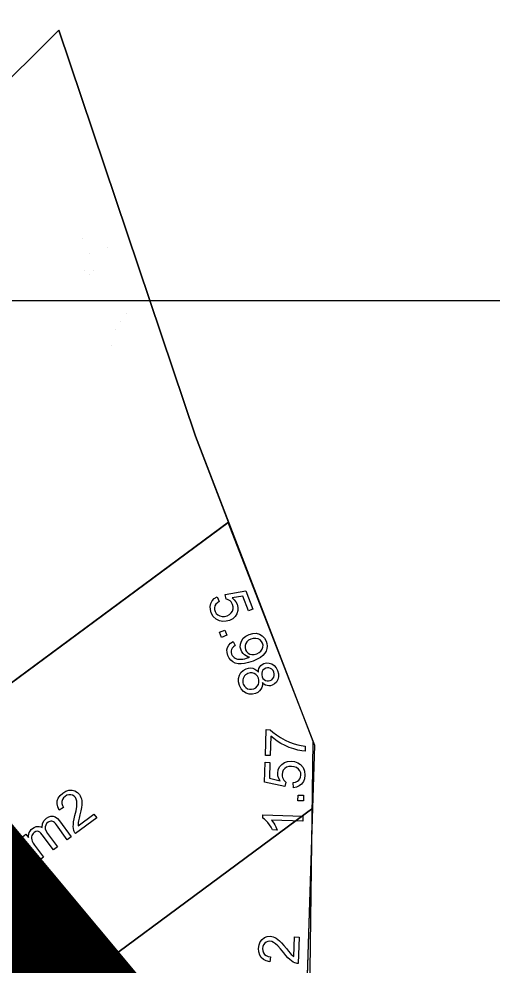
# Model space of a CAD drawing. Extents: x -5280327 to 29700, y -3925683 to 5564800.
# Drawn here: x 22648 to 23112, y 10197 to 11124 of the extents above; entities that cross this region are included whole.
import ezdxf

# ---------------------------------------------------------------- set-up
doc = ezdxf.new("R2010")
doc.units = 0
doc.linetypes.add('6', pattern=[2640.874023, 1320.437012, -1320.437012])
doc.layers.get('0').update_dxf_attribs({"linetype": 'CONTINUOUS'})
doc.layers.add('31_PREDIOS_TOTAL', color=7, linetype='CONTINUOUS')
doc.layers.add('LOTES', color=7, linetype='CONTINUOUS')

msp = doc.modelspace()

# ---------------------------------------------------------------- linework, layer by layer
at = {"color": 7, "linetype": '6', "const_width": 10343.08}
msp.add_lwpolyline([(0, 29405.62), (24528.32, 0)], dxfattribs=at)
msp.add_lwpolyline([(0, 29405.62), (24528.32, 0)], dxfattribs=at)
at = {"color": 7}
for points in [[(21516.53, 9968.51, 33050.6), (21996.07, 10433.28, 33050.6), (22334.38, 10762.19, 33050.6), (22686.79, 11112.61, 33050.6), (22820.54, 10715.27, 33050.6), (22935.45, 10416.91, 33050.6), (22929.18, 9943.44, 33050.6)], [(18722.23, 2788.53, 33030.86), (19098.3, 2197.94, 33030.86), (19556.14, 2521.45, 33030.86), (20189.64, 2982.03, 33030.86), (20652.15, 3355.2, 33030.86), (20930.45, 3577.46, 33030.86), (21189.96, 3805.95, 33030.86), (20805.44, 4355.76, 33030.86), (20779.55, 4415.95, 33030.86), (20799.33, 4489.43, 33030.86), (21142.34, 4964.97, 33030.86), (21651.22, 5592.52, 33030.86), (22126.06, 6189.91, 33030.86), (22856.18, 7079.67, 33030.86), (22774.56, 7470.11, 33030.86), (22780.59, 7770.15, 33030.86), (22783.68, 8211.55, 33030.86), (22849.99, 8761.66, 33030.86), (22890.09, 9444.59, 33030.86), (22922.17, 9932, 33030.86), (22937.37, 10412.64, 33030.86), (22852.51, 10630.94, 33030.86)], [(22142.17, 10105.49, 66061.73), (22850.55, 10629.49, 66061.73)], [(22289.78, 9873.67, 66061.73), (22935.43, 10351.26, 66061.73)]]:
    msp.add_polyline3d(points, dxfattribs=at)
at = {"layer": '31_PREDIOS_TOTAL', "color": 7, "const_width": 0.00153}
for points in [[(22701.95, 10905.65), (22700.39, 10910.2), (22729.35, 10920.19), (22729.35, 10920.19), (22727.89, 10921.04), (22726.35, 10922.11), (22724.74, 10923.42), (22724.74, 10923.42), (22723.19, 10924.8), (22721.85, 10926.13), (22720.74, 10927.39), (22725.13, 10928.91), (22725.13, 10928.91), (22727.25, 10926.91), (22729.46, 10925.19), (22731.77, 10923.74), (22731.77, 10923.74), (22734.05, 10922.6), (22736.16, 10921.83), (22738.12, 10921.41), (22739.13, 10918.48), (22701.95, 10905.65)], [(22715.75, 10897.35), (22717.93, 10893.02), (22717.93, 10893.02), (22715.82, 10891.57), (22714.27, 10890.04), (22713.28, 10888.43), (22713.28, 10888.43), (22712.8, 10886.76), (22712.76, 10885.04), (22713.16, 10883.26), (22713.16, 10883.26), (22714.1, 10881.32), (22715.47, 10879.77), (22717.25, 10878.61), (22717.25, 10878.61), (22719.27, 10877.93), (22721.36, 10877.83), (22723.52, 10878.3), (22723.52, 10878.3), (22725.4, 10879.21), (22726.89, 10880.48), (22727.98, 10882.13), (22727.98, 10882.13), (22728.59, 10884.01), (22728.67, 10885.97), (22728.21, 10888.03), (22728.21, 10888.03), (22727.84, 10888.94), (22727.3, 10889.95), (22726.6, 10891.07), (22730.77, 10891.94), (22730.77, 10891.94), (22730.84, 10891.64), (22730.9, 10891.39), (22730.97, 10891.19), (22730.97, 10891.19), (22731.78, 10889.37), (22732.89, 10887.81), (22734.29, 10886.48), (22734.29, 10886.48), (22735.93, 10885.6), (22737.75, 10885.37), (22739.76, 10885.77), (22739.76, 10885.77), (22741.27, 10886.5), (22742.45, 10887.54), (22743.32, 10888.89), (22743.32, 10888.89), (22743.8, 10890.44), (22743.85, 10892.09), (22743.45, 10893.83), (22743.45, 10893.83), (22742.69, 10895.43), (22741.63, 10896.72), (22740.26, 10897.67), (22740.26, 10897.67), (22738.61, 10898.26), (22736.68, 10898.45), (22734.48, 10898.22), (22733.72, 10903.04), (22733.72, 10903.04), (22736.81, 10903.23), (22739.6, 10902.78), (22742.11, 10901.7), (22742.11, 10901.7), (22744.24, 10900.05), (22745.92, 10897.89), (22747.16, 10895.22), (22747.16, 10895.22), (22747.69, 10893.2), (22747.9, 10891.19), (22747.78, 10889.19), (22747.78, 10889.19), (22747.35, 10887.29), (22746.62, 10885.58), (22745.58, 10884.06), (22745.58, 10884.06), (22744.31, 10882.78), (22742.87, 10881.78), (22741.27, 10881.06), (22741.27, 10881.06), (22739.67, 10880.67), (22738.07, 10880.6), (22736.46, 10880.84), (22736.46, 10880.84), (22734.89, 10881.42), (22733.41, 10882.33), (22732.01, 10883.58), (22732.01, 10883.58), (22732.02, 10881.31), (22731.56, 10879.25), (22730.63, 10877.39), (22730.63, 10877.39), (22729.25, 10875.79), (22727.47, 10874.49), (22725.28, 10873.51), (22725.28, 10873.51), (22722.08, 10872.85), (22718.93, 10873.08), (22715.84, 10874.21), (22715.84, 10874.21), (22713.08, 10876.13), (22710.93, 10878.72), (22709.39, 10881.99), (22709.39, 10881.99), (22708.65, 10885.16), (22708.69, 10888.2), (22709.5, 10891.08), (22709.5, 10891.08), (22710.99, 10893.66), (22713.07, 10895.75), (22715.75, 10897.35)], [(22716.78, 10862.69), (22721.96, 10864.48), (22723.74, 10859.3), (22718.57, 10857.51), (22716.78, 10862.69)], [(22739.12, 10857.17), (22739.12, 10857.17), (22743.26, 10858.44), (22746.94, 10859.2), (22750.15, 10859.47), (22750.15, 10859.47), (22752.98, 10859.27), (22755.5, 10858.65), (22757.71, 10857.59), (22757.71, 10857.59), (22759.58, 10856.07), (22761.08, 10854.09), (22762.2, 10851.63), (22762.2, 10851.63), (22762.72, 10849.68), (22762.92, 10847.8), (22762.8, 10845.99), (22762.8, 10845.99), (22762.37, 10844.26), (22761.65, 10842.62), (22760.62, 10841.08), (22760.62, 10841.08), (22759.32, 10839.62), (22757.75, 10838.22), (22755.91, 10836.88), (22755.91, 10836.88), (22753.66, 10835.59), (22750.84, 10834.3), (22747.45, 10833.03), (22747.45, 10833.03), (22743.33, 10831.78), (22739.67, 10831.01), (22736.47, 10830.74), (22736.47, 10830.74), (22733.64, 10830.93), (22731.12, 10831.55), (22728.9, 10832.61), (22728.9, 10832.61), (22727.02, 10834.12), (22725.52, 10836.11), (22724.39, 10838.58), (22724.39, 10838.58), (22723.67, 10842.04), (22723.99, 10845.29), (22725.33, 10848.32), (22725.33, 10848.32), (22728.35, 10851.64), (22732.95, 10854.59), (22739.12, 10857.17)], [(22740.73, 10852.5), (22735.41, 10850.4), (22731.61, 10848.29), (22729.33, 10846.18), (22729.33, 10846.18), (22728.18, 10844.07), (22727.78, 10841.97), (22728.13, 10839.87), (22728.13, 10839.87), (22729.15, 10838.01), (22730.76, 10836.61), (22732.98, 10835.65), (22732.98, 10835.65), (22736.08, 10835.4), (22740.37, 10836.08), (22745.84, 10837.7), (22745.84, 10837.7), (22751.17, 10839.81), (22754.97, 10841.92), (22757.25, 10844.03), (22757.25, 10844.03), (22758.39, 10846.14), (22758.78, 10848.26), (22758.42, 10850.38), (22758.42, 10850.38), (22757.45, 10852.23), (22755.99, 10853.59), (22754.04, 10854.47), (22754.04, 10854.47), (22750.7, 10854.77), (22746.26, 10854.12), (22740.73, 10852.5)], [(22749.04, 10828.41), (22749.04, 10828.41), (22753.19, 10829.67), (22756.87, 10830.44), (22760.08, 10830.71), (22760.08, 10830.71), (22762.9, 10830.51), (22765.42, 10829.88), (22767.64, 10828.82), (22767.64, 10828.82), (22769.51, 10827.31), (22771.01, 10825.32), (22772.12, 10822.87), (22772.12, 10822.87), (22772.65, 10820.91), (22772.85, 10819.03), (22772.73, 10817.22), (22772.73, 10817.22), (22772.3, 10815.5), (22771.57, 10813.86), (22770.55, 10812.32), (22770.55, 10812.32), (22769.25, 10810.85), (22767.68, 10809.45), (22765.84, 10808.12), (22765.84, 10808.12), (22763.58, 10806.82), (22760.76, 10805.54), (22757.37, 10804.27), (22757.37, 10804.27), (22753.26, 10803.01), (22749.6, 10802.25), (22746.39, 10801.97), (22746.39, 10801.97), (22743.57, 10802.16), (22741.05, 10802.79), (22738.83, 10803.84), (22738.83, 10803.84), (22736.95, 10805.36), (22735.44, 10807.35), (22734.32, 10809.82), (22734.32, 10809.82), (22733.6, 10813.28), (22733.91, 10816.52), (22735.25, 10819.55), (22735.25, 10819.55), (22738.28, 10822.87), (22742.88, 10825.83), (22749.04, 10828.41)], [(22750.66, 10823.74), (22745.34, 10821.64), (22741.54, 10819.53), (22739.26, 10817.42), (22739.26, 10817.42), (22738.11, 10815.3), (22737.71, 10813.2), (22738.06, 10811.11), (22738.06, 10811.11), (22739.07, 10809.25), (22740.69, 10807.84), (22742.9, 10806.89), (22742.9, 10806.89), (22746.01, 10806.63), (22750.29, 10807.32), (22755.76, 10808.94), (22755.76, 10808.94), (22761.09, 10811.04), (22764.9, 10813.15), (22767.17, 10815.26), (22767.17, 10815.26), (22768.31, 10817.38), (22768.7, 10819.5), (22768.34, 10821.62), (22768.34, 10821.62), (22767.38, 10823.46), (22765.92, 10824.82), (22763.97, 10825.7), (22763.97, 10825.7), (22760.62, 10826.01), (22756.19, 10825.35), (22750.66, 10823.74)]]:
    msp.add_lwpolyline(points, dxfattribs=at)
at = {"layer": '31_PREDIOS_TOTAL', "color": 7}
for points in [[(22841.63, 10558.19, 33030.86), (22843.86, 10553.64, 33030.86), (22843.86, 10553.64, 33030.86), (22841.95, 10552.32, 33030.86), (22840.54, 10550.85, 33030.86), (22839.63, 10549.21, 33030.86), (22839.63, 10549.21, 33030.86), (22839.2, 10547.48, 33030.86), (22839.22, 10545.72, 33030.86), (22839.69, 10543.94, 33030.86), (22839.69, 10543.94, 33030.86), (22840.75, 10542, 33030.86), (22842.28, 10540.49, 33030.86), (22844.26, 10539.41, 33030.86), (22844.26, 10539.41, 33030.86), (22846.55, 10538.87, 33030.86), (22848.99, 10538.96, 33030.86), (22851.6, 10539.69, 33030.86), (22851.6, 10539.69, 33030.86), (22853.89, 10540.85, 33030.86), (22855.62, 10542.35, 33030.86), (22856.82, 10544.19, 33030.86), (22856.82, 10544.19, 33030.86), (22857.43, 10546.25, 33030.86), (22857.44, 10548.42, 33030.86), (22856.84, 10550.69, 33030.86), (22856.84, 10550.69, 33030.86), (22856.19, 10552.05, 33030.86), (22855.35, 10553.22, 33030.86), (22854.34, 10554.22, 33030.86), (22854.34, 10554.22, 33030.86), (22853.2, 10555.02, 33030.86), (22851.99, 10555.6, 33030.86), (22850.72, 10555.97, 33030.86), (22849.63, 10560.39, 33030.86), (22869.76, 10564.14, 33030.86), (22876.81, 10545.99, 33030.86), (22872.53, 10544.32, 33030.86), (22866.87, 10558.89, 33030.86), (22856.29, 10557.04, 33030.86), (22856.29, 10557.04, 33030.86), (22858.43, 10555.31, 33030.86), (22860.09, 10553.31, 33030.86), (22861.26, 10551.04, 33030.86), (22861.26, 10551.04, 33030.86), (22862.07, 10547.87, 33030.86), (22862.01, 10544.75, 33030.86), (22861.09, 10541.68, 33030.86), (22861.09, 10541.68, 33030.86), (22859.38, 10538.92, 33030.86), (22856.97, 10536.72, 33030.86), (22853.85, 10535.08, 33030.86), (22853.85, 10535.08, 33030.86), (22850.57, 10534.18, 33030.86), (22847.34, 10534.03, 33030.86), (22844.16, 10534.64, 33030.86), (22844.16, 10534.64, 33030.86), (22840.68, 10536.31, 33030.86), (22837.96, 10538.93, 33030.86), (22836, 10542.51, 33030.86), (22836, 10542.51, 33030.86), (22835.1, 10545.75, 33030.86), (22834.98, 10548.82, 33030.86), (22835.63, 10551.72, 33030.86), (22835.63, 10551.72, 33030.86), (22836.99, 10554.32, 33030.86), (22838.99, 10556.48, 33030.86), (22841.63, 10558.19, 33030.86)], [(22844.07, 10523.6, 33030.86), (22849.17, 10525.59, 33030.86), (22851.16, 10520.48, 33030.86), (22846.05, 10518.5, 33030.86), (22844.07, 10523.6, 33030.86)], [(22857.3, 10514.56, 33030.86), (22859.37, 10510.4, 33030.86), (22859.37, 10510.4, 33030.86), (22857.72, 10509.21, 33030.86), (22856.52, 10507.94, 33030.86), (22855.78, 10506.6, 33030.86), (22855.78, 10506.6, 33030.86), (22855.46, 10505.18, 33030.86), (22855.51, 10503.68, 33030.86), (22855.95, 10502.11, 33030.86), (22855.95, 10502.11, 33030.86), (22856.57, 10500.83, 33030.86), (22857.35, 10499.74, 33030.86), (22858.3, 10498.85, 33030.86), (22858.3, 10498.85, 33030.86), (22859.38, 10498.15, 33030.86), (22860.56, 10497.63, 33030.86), (22861.82, 10497.28, 33030.86), (22861.82, 10497.28, 33030.86), (22863.24, 10497.11, 33030.86), (22864.88, 10497.11, 33030.86), (22866.74, 10497.27, 33030.86), (22866.74, 10497.27, 33030.86), (22868.69, 10497.6, 33030.86), (22870.6, 10498.09, 33030.86), (22872.48, 10498.73, 33030.86), (22872.48, 10498.73, 33030.86), (22872.71, 10498.82, 33030.86), (22873.01, 10498.95, 33030.86), (22873.37, 10499.1, 33030.86), (22873.37, 10499.1, 33030.86), (22871.64, 10499.59, 33030.86), (22870.01, 10500.36, 33030.86), (22868.47, 10501.43, 33030.86), (22868.47, 10501.43, 33030.86), (22867.11, 10502.73, 33030.86), (22866.01, 10504.24, 33030.86), (22865.17, 10505.95, 33030.86), (22865.17, 10505.95, 33030.86), (22864.43, 10508.96, 33030.86), (22864.53, 10511.94, 33030.86), (22865.48, 10514.9, 33030.86), (22865.48, 10514.9, 33030.86), (22867.23, 10517.58, 33030.86), (22869.71, 10519.75, 33030.86), (22872.93, 10521.4, 33030.86), (22872.93, 10521.4, 33030.86), (22876.53, 10522.39, 33030.86), (22879.93, 10522.45, 33030.86), (22883.14, 10521.6, 33030.86), (22883.14, 10521.6, 33030.86), (22885.94, 10519.97, 33030.86), (22888.13, 10517.67, 33030.86), (22889.71, 10514.72, 33030.86), (22889.71, 10514.72, 33030.86), (22890.4, 10512.33, 33030.86), (22890.6, 10509.91, 33030.86), (22890.33, 10507.46, 33030.86), (22890.33, 10507.46, 33030.86), (22889.57, 10505.08, 33030.86), (22888.33, 10502.88, 33030.86), (22886.6, 10500.85, 33030.86), (22886.6, 10500.85, 33030.86), (22884.22, 10498.94, 33030.86), (22880.99, 10497.1, 33030.86), (22876.93, 10495.33, 33030.86), (22876.93, 10495.33, 33030.86), (22872.51, 10493.81, 33030.86), (22868.6, 10492.87, 33030.86), (22865.19, 10492.52, 33030.86), (22865.19, 10492.52, 33030.86), (22862.19, 10492.7, 33030.86), (22859.5, 10493.39, 33030.86), (22857.13, 10494.58, 33030.86), (22857.13, 10494.58, 33030.86), (22855.1, 10496.23, 33030.86), (22853.47, 10498.29, 33030.86), (22852.22, 10500.77, 33030.86), (22852.22, 10500.77, 33030.86), (22851.45, 10503.56, 33030.86), (22851.33, 10506.2, 33030.86), (22851.88, 10508.7, 33030.86), (22851.88, 10508.7, 33030.86), (22853.07, 10510.96, 33030.86), (22854.88, 10512.92, 33030.86), (22857.3, 10514.56, 33030.86)], [(22880.54, 10502.47, 33030.86), (22882.85, 10503.63, 33030.86), (22884.63, 10505.1, 33030.86), (22885.87, 10506.9, 33030.86), (22885.87, 10506.9, 33030.86), (22886.56, 10508.85, 33030.86), (22886.68, 10510.79, 33030.86), (22886.22, 10512.73, 33030.86), (22886.22, 10512.73, 33030.86), (22885.2, 10514.53, 33030.86), (22883.72, 10515.95, 33030.86), (22881.75, 10516.98, 33030.86), (22881.75, 10516.98, 33030.86), (22879.49, 10517.52, 33030.86), (22877.09, 10517.44, 33030.86), (22874.57, 10516.74, 33030.86), (22874.57, 10516.74, 33030.86), (22872.48, 10515.66, 33030.86), (22870.86, 10514.22, 33030.86), (22869.72, 10512.43, 33030.86), (22869.72, 10512.43, 33030.86), (22869.1, 10510.45, 33030.86), (22869.04, 10508.44, 33030.86), (22869.56, 10506.39, 33030.86), (22869.56, 10506.39, 33030.86), (22870.56, 10504.54, 33030.86), (22871.95, 10503.11, 33030.86), (22873.73, 10502.12, 33030.86), (22873.73, 10502.12, 33030.86), (22875.8, 10501.65, 33030.86), (22878.07, 10501.76, 33030.86), (22880.54, 10502.47, 33030.86)], [(22882.1, 10484.38, 33030.86), (22882.1, 10484.38, 33030.86), (22882.22, 10486.38, 33030.86), (22882.65, 10488.14, 33030.86), (22883.41, 10489.65, 33030.86), (22883.41, 10489.65, 33030.86), (22884.46, 10490.92, 33030.86), (22885.8, 10491.95, 33030.86), (22887.42, 10492.76, 33030.86), (22887.42, 10492.76, 33030.86), (22890.05, 10493.41, 33030.86), (22892.66, 10493.33, 33030.86), (22895.23, 10492.5, 33030.86), (22895.23, 10492.5, 33030.86), (22897.56, 10490.96, 33030.86), (22899.45, 10488.77, 33030.86), (22900.9, 10485.93, 33030.86), (22900.9, 10485.93, 33030.86), (22901.75, 10482.83, 33030.86), (22901.82, 10479.91, 33030.86), (22901.12, 10477.16, 33030.86), (22901.12, 10477.16, 33030.86), (22899.76, 10474.77, 33030.86), (22897.89, 10472.92, 33030.86), (22895.49, 10471.62, 33030.86), (22895.49, 10471.62, 33030.86), (22893.81, 10471.13, 33030.86), (22892.17, 10471.01, 33030.86), (22890.55, 10471.23, 33030.86), (22890.55, 10471.23, 33030.86), (22888.99, 10471.82, 33030.86), (22887.5, 10472.79, 33030.86), (22886.08, 10474.15, 33030.86), (22886.08, 10474.15, 33030.86), (22886, 10471.74, 33030.86), (22885.48, 10469.58, 33030.86), (22884.53, 10467.66, 33030.86), (22884.53, 10467.66, 33030.86), (22883.18, 10466.01, 33030.86), (22881.46, 10464.67, 33030.86), (22879.39, 10463.64, 33030.86), (22879.39, 10463.64, 33030.86), (22876.29, 10462.86, 33030.86), (22873.24, 10462.94, 33030.86), (22870.23, 10463.89, 33030.86), (22870.23, 10463.89, 33030.86), (22867.51, 10465.64, 33030.86), (22865.32, 10468.13, 33030.86), (22863.66, 10471.37, 33030.86), (22863.66, 10471.37, 33030.86), (22862.7, 10474.87, 33030.86), (22862.64, 10478.19, 33030.86), (22863.47, 10481.33, 33030.86), (22863.47, 10481.33, 33030.86), (22865.06, 10484.06, 33030.86), (22867.29, 10486.2, 33030.86), (22870.16, 10487.74, 33030.86), (22870.16, 10487.74, 33030.86), (22872.48, 10488.41, 33030.86), (22874.71, 10488.58, 33030.86), (22876.83, 10488.25, 33030.86), (22876.83, 10488.25, 33030.86), (22878.79, 10487.43, 33030.86), (22880.55, 10486.15, 33030.86), (22882.1, 10484.38, 33030.86)], [(22889.35, 10488.23, 33030.86), (22887.8, 10487.42, 33030.86), (22886.6, 10486.31, 33030.86), (22885.76, 10484.92, 33030.86), (22885.76, 10484.92, 33030.86), (22885.32, 10483.34, 33030.86), (22885.34, 10481.68, 33030.86), (22885.8, 10479.95, 33030.86), (22885.8, 10479.95, 33030.86), (22886.61, 10478.39, 33030.86), (22887.71, 10477.19, 33030.86), (22889.08, 10476.33, 33030.86), (22889.08, 10476.33, 33030.86), (22890.61, 10475.87, 33030.86), (22892.16, 10475.83, 33030.86), (22893.72, 10476.23, 33030.86), (22893.72, 10476.23, 33030.86), (22895.21, 10477.03, 33030.86), (22896.37, 10478.13, 33030.86), (22897.21, 10479.55, 33030.86), (22897.21, 10479.55, 33030.86), (22897.66, 10481.14, 33030.86), (22897.67, 10482.78, 33030.86), (22897.24, 10484.45, 33030.86), (22897.24, 10484.45, 33030.86), (22896.43, 10485.99, 33030.86), (22895.33, 10487.2, 33030.86), (22893.94, 10488.07, 33030.86), (22893.94, 10488.07, 33030.86), (22892.41, 10488.55, 33030.86), (22890.87, 10488.61, 33030.86), (22889.35, 10488.23, 33030.86)], [(22871.93, 10483.12, 33030.86), (22870.7, 10482.53, 33030.86), (22869.58, 10481.75, 33030.86), (22868.57, 10480.77, 33030.86), (22868.57, 10480.77, 33030.86), (22867.74, 10479.64, 33030.86), (22867.16, 10478.38, 33030.86), (22866.84, 10476.99, 33030.86), (22866.84, 10476.99, 33030.86), (22866.77, 10475.55, 33030.86), (22866.95, 10474.14, 33030.86), (22867.36, 10472.75, 33030.86), (22867.36, 10472.75, 33030.86), (22868.37, 10470.82, 33030.86), (22869.75, 10469.32, 33030.86), (22871.49, 10468.25, 33030.86), (22871.49, 10468.25, 33030.86), (22873.44, 10467.67, 33030.86), (22875.46, 10467.65, 33030.86), (22877.56, 10468.2, 33030.86), (22877.56, 10468.2, 33030.86), (22879.5, 10469.23, 33030.86), (22881, 10470.64, 33030.86), (22882.07, 10472.43, 33030.86), (22882.07, 10472.43, 33030.86), (22882.64, 10474.45, 33030.86), (22882.65, 10476.52, 33030.86), (22882.09, 10478.65, 33030.86), (22882.09, 10478.65, 33030.86), (22881.09, 10480.55, 33030.86), (22879.71, 10482.02, 33030.86), (22877.96, 10483.08, 33030.86), (22877.96, 10483.08, 33030.86), (22876, 10483.64, 33030.86), (22873.99, 10483.66, 33030.86), (22871.93, 10483.12, 33030.86)], [(22893.56, 10402.77, 33030.86), (22888.94, 10402.91, 33030.86), (22889.74, 10428.25, 33030.86), (22893.48, 10428.13, 33030.86), (22893.48, 10428.13, 33030.86), (22896.34, 10425.56, 33030.86), (22899.79, 10422.97, 33030.86), (22903.82, 10420.39, 33030.86), (22903.82, 10420.39, 33030.86), (22908.18, 10417.99, 33030.86), (22912.64, 10415.95, 33030.86), (22917.2, 10414.29, 33030.86), (22917.2, 10414.29, 33030.86), (22920.55, 10413.33, 33030.86), (22924.12, 10412.61, 33030.86), (22927.9, 10412.1, 33030.86), (22927.75, 10407.16, 33030.86), (22927.75, 10407.16, 33030.86), (22924.46, 10407.51, 33030.86), (22920.76, 10408.23, 33030.86), (22916.64, 10409.33, 33030.86), (22916.64, 10409.33, 33030.86), (22912.38, 10410.79, 33030.86), (22908.22, 10412.59, 33030.86), (22904.18, 10414.71, 33030.86), (22904.18, 10414.71, 33030.86), (22900.42, 10417.04, 33030.86), (22897.07, 10419.45, 33030.86), (22894.16, 10421.94, 33030.86), (22893.56, 10402.77, 33030.86)], [(22916.35, 10371.28, 33030.86), (22916.08, 10376.34, 33030.86), (22916.08, 10376.34, 33030.86), (22918.35, 10376.81, 33030.86), (22920.23, 10377.62, 33030.86), (22921.7, 10378.77, 33030.86), (22921.7, 10378.77, 33030.86), (22922.78, 10380.19, 33030.86), (22923.45, 10381.81, 33030.86), (22923.72, 10383.64, 33030.86), (22923.72, 10383.64, 33030.86), (22923.49, 10385.84, 33030.86), (22922.68, 10387.83, 33030.86), (22921.28, 10389.59, 33030.86), (22921.28, 10389.59, 33030.86), (22919.39, 10390.99, 33030.86), (22917.1, 10391.86, 33030.86), (22914.42, 10392.22, 33030.86), (22914.42, 10392.22, 33030.86), (22911.86, 10392.04, 33030.86), (22909.67, 10391.34, 33030.86), (22907.86, 10390.11, 33030.86), (22907.86, 10390.11, 33030.86), (22906.48, 10388.45, 33030.86), (22905.63, 10386.46, 33030.86), (22905.29, 10384.14, 33030.86), (22905.29, 10384.14, 33030.86), (22905.36, 10382.64, 33030.86), (22905.67, 10381.23, 33030.86), (22906.21, 10379.91, 33030.86), (22906.21, 10379.91, 33030.86), (22906.95, 10378.73, 33030.86), (22907.83, 10377.72, 33030.86), (22908.85, 10376.89, 33030.86), (22908.12, 10372.39, 33030.86), (22888.14, 10376.82, 33030.86), (22888.75, 10396.29, 33030.86), (22893.35, 10396.14, 33030.86), (22892.85, 10380.52, 33030.86), (22903.31, 10378.08, 33030.86), (22903.31, 10378.08, 33030.86), (22902.02, 10380.51, 33030.86), (22901.28, 10383, 33030.86), (22901.08, 10385.55, 33030.86), (22901.08, 10385.55, 33030.86), (22901.58, 10388.78, 33030.86), (22902.86, 10391.63, 33030.86), (22904.91, 10394.09, 33030.86), (22904.91, 10394.09, 33030.86), (22907.56, 10395.97, 33030.86), (22910.64, 10397.05, 33030.86), (22914.15, 10397.33, 33030.86), (22914.15, 10397.33, 33030.86), (22917.52, 10396.88, 33030.86), (22920.55, 10395.75, 33030.86), (22923.24, 10393.94, 33030.86), (22923.24, 10393.94, 33030.86), (22925.79, 10391.04, 33030.86), (22927.27, 10387.57, 33030.86), (22927.67, 10383.51, 33030.86), (22927.67, 10383.51, 33030.86), (22927.23, 10380.18, 33030.86), (22926.14, 10377.3, 33030.86), (22924.4, 10374.89, 33030.86), (22924.4, 10374.89, 33030.86), (22922.13, 10373.03, 33030.86), (22919.45, 10371.82, 33030.86), (22916.35, 10371.28, 33030.86)], [(22721.23, 10345.49, 33030.86), (22723.97, 10341.77, 33030.86), (22703.14, 10326.39, 33030.86), (22703.14, 10326.39, 33030.86), (22702.5, 10327.33, 33030.86), (22701.99, 10328.34, 33030.86), (22701.61, 10329.41, 33030.86), (22701.61, 10329.41, 33030.86), (22701.21, 10331.29, 33030.86), (22701.02, 10333.32, 33030.86), (22701.07, 10335.48, 33030.86), (22701.07, 10335.48, 33030.86), (22701.34, 10337.92, 33030.86), (22701.85, 10340.76, 33030.86), (22702.6, 10343.99, 33030.86), (22702.6, 10343.99, 33030.86), (22703.73, 10348.86, 33030.86), (22704.4, 10352.79, 33030.86), (22704.62, 10355.79, 33030.86), (22704.62, 10355.79, 33030.86), (22704.43, 10358.14, 33030.86), (22703.89, 10360.14, 33030.86), (22702.99, 10361.78, 33030.86), (22702.99, 10361.78, 33030.86), (22701.74, 10363.1, 33030.86), (22700.23, 10363.98, 33030.86), (22698.48, 10364.44, 33030.86), (22698.48, 10364.44, 33030.86), (22696.63, 10364.43, 33030.86), (22694.81, 10363.9, 33030.86), (22693.03, 10362.86, 33030.86), (22693.03, 10362.86, 33030.86), (22691.43, 10361.39, 33030.86), (22690.35, 10359.73, 33030.86), (22689.8, 10357.88, 33030.86), (22689.8, 10357.88, 33030.86), (22689.79, 10355.93, 33030.86), (22690.37, 10353.96, 33030.86), (22691.52, 10351.98, 33030.86), (22687.25, 10349.46, 33030.86), (22687.25, 10349.46, 33030.86), (22685.75, 10352.57, 33030.86), (22685.11, 10355.59, 33030.86), (22685.31, 10358.51, 33030.86), (22685.31, 10358.51, 33030.86), (22686.34, 10361.26, 33030.86), (22688.15, 10363.8, 33030.86), (22690.75, 10366.12, 33030.86), (22690.75, 10366.12, 33030.86), (22693.77, 10367.92, 33030.86), (22696.78, 10368.85, 33030.86), (22699.79, 10368.91, 33030.86), (22699.79, 10368.91, 33030.86), (22702.59, 10368.18, 33030.86), (22705.01, 10366.75, 33030.86), (22707.03, 10364.63, 33030.86), (22707.03, 10364.63, 33030.86), (22707.87, 10363.31, 33030.86), (22708.53, 10361.88, 33030.86), (22709, 10360.34, 33030.86), (22709, 10360.34, 33030.86), (22709.29, 10358.63, 33030.86), (22709.38, 10356.72, 33030.86), (22709.27, 10354.59, 33030.86), (22709.27, 10354.59, 33030.86), (22708.93, 10352, 33030.86), (22708.31, 10348.68, 33030.86), (22707.4, 10344.64, 33030.86), (22707.4, 10344.64, 33030.86), (22706.64, 10341.4, 33030.86), (22706.13, 10338.97, 33030.86), (22705.86, 10337.38, 33030.86), (22705.86, 10337.38, 33030.86), (22705.75, 10336.22, 33030.86), (22705.72, 10335.12, 33030.86), (22705.77, 10334.08, 33030.86), (22721.23, 10345.49, 33030.86)], [(22926.21, 10358.46, 33030.86), (22920.73, 10358.63, 33030.86), (22920.91, 10364.11, 33030.86), (22926.38, 10363.93, 33030.86), (22926.21, 10358.46, 33030.86)], [(22668.05, 10300.48, 33030.86), (22651.2, 10323.31, 33030.86), (22654.66, 10325.86, 33030.86), (22657.02, 10322.66, 33030.86), (22657.02, 10322.66, 33030.86), (22657.04, 10324.29, 33030.86), (22657.33, 10325.89, 33030.86), (22657.89, 10327.47, 33030.86), (22657.89, 10327.47, 33030.86), (22658.71, 10328.95, 33030.86), (22659.82, 10330.29, 33030.86), (22661.2, 10331.49, 33030.86), (22661.2, 10331.49, 33030.86), (22662.87, 10332.54, 33030.86), (22664.52, 10333.22, 33030.86), (22666.13, 10333.5, 33030.86), (22666.13, 10333.5, 33030.86), (22667.69, 10333.43, 33030.86), (22669.18, 10333.01, 33030.86), (22670.59, 10332.25, 33030.86), (22670.59, 10332.25, 33030.86), (22670.94, 10335.94, 33030.86), (22672.31, 10339, 33030.86), (22674.69, 10341.45, 33030.86), (22674.69, 10341.45, 33030.86), (22676.94, 10342.79, 33030.86), (22679.14, 10343.44, 33030.86), (22681.3, 10343.43, 33030.86), (22681.3, 10343.43, 33030.86), (22683.41, 10342.7, 33030.86), (22685.45, 10341.22, 33030.86), (22687.41, 10338.98, 33030.86), (22698.98, 10323.31, 33030.86), (22695.13, 10320.47, 33030.86), (22684.51, 10334.85, 33030.86), (22684.51, 10334.85, 33030.86), (22683.44, 10336.23, 33030.86), (22682.49, 10337.25, 33030.86), (22681.67, 10337.92, 33030.86), (22681.67, 10337.92, 33030.86), (22680.88, 10338.32, 33030.86), (22680.02, 10338.53, 33030.86), (22679.09, 10338.55, 33030.86), (22679.09, 10338.55, 33030.86), (22678.14, 10338.39, 33030.86), (22677.21, 10338.02, 33030.86), (22676.31, 10337.46, 33030.86), (22676.31, 10337.46, 33030.86), (22674.93, 10336.17, 33030.86), (22673.99, 10334.65, 33030.86), (22673.49, 10332.91, 33030.86), (22673.49, 10332.91, 33030.86), (22673.56, 10330.98, 33030.86), (22674.29, 10328.88, 33030.86), (22675.69, 10326.61, 33030.86), (22685.48, 10313.35, 33030.86), (22681.61, 10310.49, 33030.86), (22670.66, 10325.32, 33030.86), (22670.66, 10325.32, 33030.86), (22669.39, 10326.82, 33030.86), (22668.12, 10327.88, 33030.86), (22666.86, 10328.49, 33030.86), (22666.86, 10328.49, 33030.86), (22665.57, 10328.65, 33030.86), (22664.22, 10328.32, 33030.86), (22662.81, 10327.5, 33030.86), (22662.81, 10327.5, 33030.86), (22661.82, 10326.62, 33030.86), (22661.03, 10325.59, 33030.86), (22660.43, 10324.41, 33030.86), (22660.43, 10324.41, 33030.86), (22660.07, 10323.13, 33030.86), (22660.02, 10321.8, 33030.86), (22660.27, 10320.41, 33030.86), (22660.27, 10320.41, 33030.86), (22660.86, 10318.89, 33030.86), (22661.83, 10317.15, 33030.86), (22663.17, 10315.18, 33030.86), (22671.91, 10303.34, 33030.86), (22668.05, 10300.48, 33030.86)], [(22925.73, 10343.45, 33030.86), (22925.58, 10338.65, 33030.86), (22894.95, 10339.61, 33030.86), (22894.95, 10339.61, 33030.86), (22896.02, 10338.3, 33030.86), (22897.07, 10336.75, 33030.86), (22898.12, 10334.96, 33030.86), (22898.12, 10334.96, 33030.86), (22899.07, 10333.11, 33030.86), (22899.85, 10331.4, 33030.86), (22900.44, 10329.82, 33030.86), (22895.8, 10329.96, 33030.86), (22895.8, 10329.96, 33030.86), (22894.53, 10332.58, 33030.86), (22893.07, 10334.98, 33030.86), (22891.43, 10337.16, 33030.86), (22891.43, 10337.16, 33030.86), (22889.7, 10339.03, 33030.86), (22888.01, 10340.51, 33030.86), (22886.33, 10341.6, 33030.86), (22886.43, 10344.69, 33030.86), (22925.73, 10343.45, 33030.86)], [(22917.37, 10225.24, 33030.86), (22921.99, 10225.09, 33030.86), (22921.17, 10199.21, 33030.86), (22921.17, 10199.21, 33030.86), (22920.03, 10199.29, 33030.86), (22918.92, 10199.51, 33030.86), (22917.85, 10199.88, 33030.86), (22917.85, 10199.88, 33030.86), (22916.12, 10200.73, 33030.86), (22914.42, 10201.84, 33030.86), (22912.75, 10203.21, 33030.86), (22912.75, 10203.21, 33030.86), (22911, 10204.93, 33030.86), (22909.09, 10207.09, 33030.86), (22907.02, 10209.69, 33030.86), (22907.02, 10209.69, 33030.86), (22903.89, 10213.58, 33030.86), (22901.22, 10216.55, 33030.86), (22899, 10218.57, 33030.86), (22899, 10218.57, 33030.86), (22897.04, 10219.88, 33030.86), (22895.13, 10220.69, 33030.86), (22893.29, 10221, 33030.86), (22893.29, 10221, 33030.86), (22891.48, 10220.83, 33030.86), (22889.85, 10220.2, 33030.86), (22888.4, 10219.11, 33030.86), (22888.4, 10219.11, 33030.86), (22887.27, 10217.64, 33030.86), (22886.56, 10215.89, 33030.86), (22886.27, 10213.84, 33030.86), (22886.27, 10213.84, 33030.86), (22886.44, 10211.68, 33030.86), (22887.07, 10209.8, 33030.86), (22888.18, 10208.22, 33030.86), (22888.18, 10208.22, 33030.86), (22889.71, 10207.01, 33030.86), (22891.61, 10206.25, 33030.86), (22893.88, 10205.93, 33030.86), (22893.22, 10201.01, 33030.86), (22893.22, 10201.01, 33030.86), (22889.84, 10201.76, 33030.86), (22887.08, 10203.13, 33030.86), (22884.91, 10205.09, 33030.86), (22884.91, 10205.09, 33030.86), (22883.38, 10207.6, 33030.86), (22882.51, 10210.6, 33030.86), (22882.3, 10214.08, 33030.86), (22882.3, 10214.08, 33030.86), (22882.75, 10217.56, 33030.86), (22883.89, 10220.5, 33030.86), (22885.7, 10222.9, 33030.86), (22885.7, 10222.9, 33030.86), (22888.01, 10224.65, 33030.86), (22890.63, 10225.66, 33030.86), (22893.55, 10225.93, 33030.86), (22893.55, 10225.93, 33030.86), (22895.11, 10225.78, 33030.86), (22896.63, 10225.41, 33030.86), (22898.14, 10224.83, 33030.86), (22898.14, 10224.83, 33030.86), (22899.66, 10224, 33030.86), (22901.21, 10222.88, 33030.86), (22902.82, 10221.49, 33030.86), (22902.82, 10221.49, 33030.86), (22904.64, 10219.61, 33030.86), (22906.86, 10217.07, 33030.86), (22909.47, 10213.86, 33030.86), (22909.47, 10213.86, 33030.86), (22911.55, 10211.25, 33030.86), (22913.14, 10209.35, 33030.86), (22914.22, 10208.15, 33030.86), (22914.22, 10208.15, 33030.86), (22915.07, 10207.35, 33030.86), (22915.91, 10206.64, 33030.86), (22916.76, 10206.04, 33030.86), (22917.37, 10225.24, 33030.86)]]:
    msp.add_polyline3d(points, dxfattribs=at)
at = {"layer": 'Cuadricula Coordenadas', "color": 7}
msp.add_lwpolyline([(15472.17, 10848.08), (24151.22, 10848.08)], dxfattribs=at)
at = {"layer": 'LOTES', "color": 7}
msp.add_lwpolyline([(22852.9, 10631.23), (22820.54, 10715.27), (22686.79, 11112.61), (22334.38, 10762.19), (21996.07, 10433.28), (21957.34, 10395.75), (22142.17, 10105.49), (22852.9, 10631.23)], dxfattribs=at)
for points in [[(18722.23, 2788.53, 66061.73), (19098.3, 2197.94, 66061.73), (19556.14, 2521.45, 66061.73), (20189.64, 2982.03, 66061.73), (20652.15, 3355.2, 66061.73), (20930.45, 3577.46, 66061.73), (21189.96, 3805.95, 66061.73), (20805.44, 4355.76, 66061.73), (20779.55, 4415.95, 66061.73), (20799.33, 4489.43, 66061.73), (21142.34, 4964.97, 66061.73), (21651.22, 5592.52, 66061.73), (22126.06, 6189.91, 66061.73), (22856.18, 7079.67, 66061.73), (22774.56, 7470.11, 66061.73), (22780.59, 7770.15, 66061.73), (22783.68, 8211.55, 66061.73), (22849.99, 8761.66, 66061.73), (22890.09, 9444.59, 66061.73), (22922.17, 9932, 66061.73), (22937.37, 10412.64, 66061.73), (22852.51, 10630.94, 66061.73)], [(21957.34, 10395.75, 33030.86), (22142.17, 10105.49, 33030.86), (22852.51, 10630.94, 33030.86)], [(22852.9, 10631.23, 33030.86), (22142.17, 10105.49, 33030.86)], [(22935.43, 10351.26, 33030.86), (22937.37, 10412.64, 33030.86), (22852.51, 10630.94, 33030.86), (22142.17, 10105.49, 33030.86), (22289.78, 9873.67, 33030.86), (22935.43, 10351.26, 33030.86)], [(22935.43, 10351.26, 33030.86), (22289.78, 9873.67, 33030.86), (22437.39, 9641.85, 33030.86), (22924.39, 10002.08, 33030.86), (22935.43, 10351.26, 33030.86)]]:
    msp.add_polyline3d(points, dxfattribs=at)

doc.saveas('drawing.dxf')
